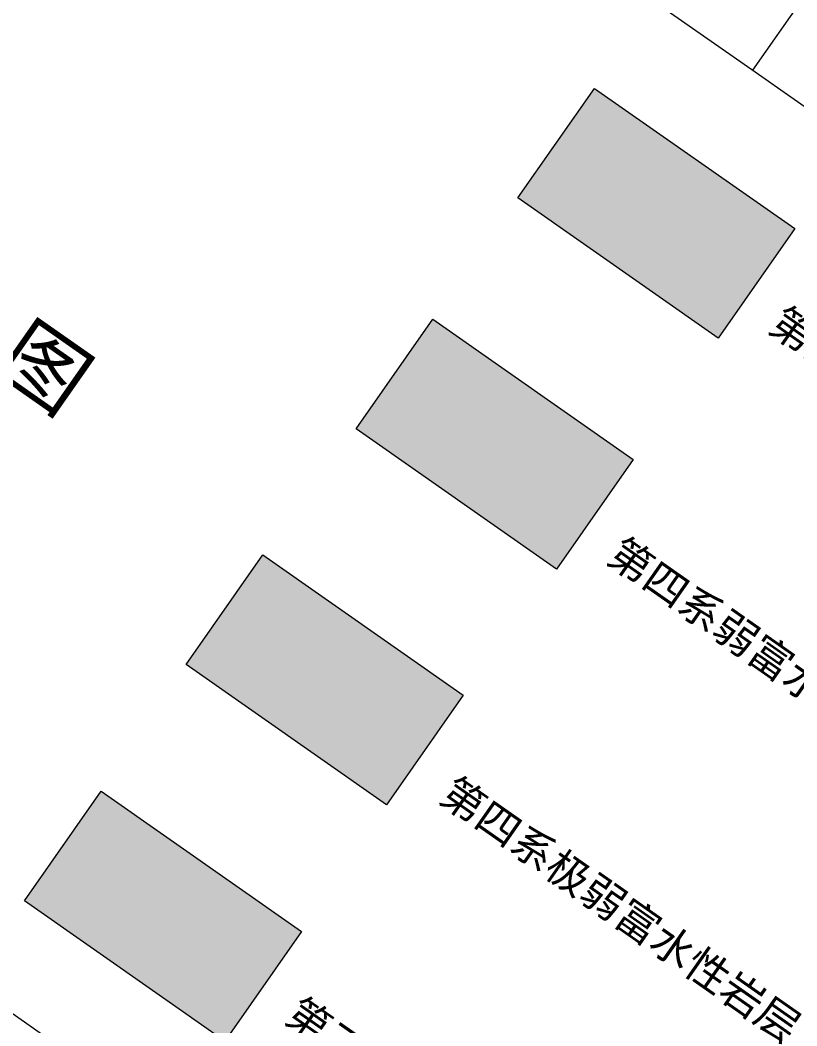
# Model space of a CAD drawing. Header units: inches. Extents: x 36473197 to 36486087, y 3899343 to 3911260.
# Drawn here: x 36473563.8 to 36473665.8, y 3905762.3 to 3905894.3 of the extents above; entities that cross this region are included whole.
import ezdxf

# ---------------------------------------------------------------- set-up
doc = ezdxf.new("R2010")
doc.units = ezdxf.units.IN
doc.header["$MEASUREMENT"] = 0
doc.layers.get('0').update_dxf_attribs({"lineweight": 0})
for name, color, linetype, lineweight in [('图例', 7, 'Continuous', 0), ('图例区', 7, 'Continuous', 0), ('图形修饰', 7, 'Continuous', 0)]:
    doc.layers.add(name, color=color, linetype=linetype, lineweight=lineweight)
doc.styles.add('宋体', font='SIMSUN.TTC')

msp = doc.modelspace()

# ---------------------------------------------------------------- hatches: boundary and pattern name
at = {"layer": '图例区', "true_color": 0xccffcc}
msp.add_hatch(color=254, dxfattribs=at).paths.add_polyline_path([(36473639.26, 3905885.38), (36473629.19, 3905871), (36473655.49, 3905852.58), (36473665.56, 3905866.96)], flags=17)
at = {"layer": '图例区', "true_color": 0xe5ffe5}
msp.add_hatch(color=7, dxfattribs=at).paths.add_polyline_path([(36473618.03, 3905855.06), (36473607.96, 3905840.68), (36473634.26, 3905822.26), (36473644.33, 3905836.64)], flags=17)
at = {"layer": '图例区', "true_color": 0xeffef1}
msp.add_hatch(color=7, dxfattribs=at).paths.add_polyline_path([(36473595.7, 3905824.13), (36473585.63, 3905809.75), (36473611.93, 3905791.33), (36473622, 3905805.71)], flags=17)
at = {"layer": '图例区', "true_color": 0xfff0e1}
msp.add_hatch(color=7, dxfattribs=at).paths.add_polyline_path([(36473574.49, 3905793.09), (36473564.42, 3905778.71), (36473590.72, 3905760.29), (36473600.79, 3905774.67)], flags=17)

# ---------------------------------------------------------------- linework, layer by layer
at = {"lineweight": 15}
for p, q in [((36473598.58, 3905930.79), (36473660.36, 3905887.53)), ((36473660.36, 3905887.53), (36473699.68, 3905860))]:
    msp.add_line(p, q, dxfattribs=at)
at = {"lineweight": 15, "flags": 128}
msp.add_lwpolyline([(36474624.2, 3907264.72), (36473660.02, 3905887.77)], dxfattribs=at)
at = {"layer": '图例', "lineweight": 0, "flags": 128}
for points in [[(36473639.26, 3905885.38), (36473665.56, 3905866.96), (36473655.49, 3905852.58), (36473629.19, 3905871), (36473639.26, 3905885.38)], [(36473618.03, 3905855.06), (36473644.33, 3905836.64), (36473634.26, 3905822.26), (36473607.96, 3905840.68), (36473618.03, 3905855.06)], [(36473595.7, 3905824.13), (36473622, 3905805.71), (36473611.93, 3905791.33), (36473585.63, 3905809.75), (36473595.7, 3905824.13)], [(36473574.49, 3905793.09), (36473600.79, 3905774.67), (36473590.72, 3905760.29), (36473564.42, 3905778.71), (36473574.49, 3905793.09)]]:
    msp.add_lwpolyline(points, dxfattribs=at)
at = {"layer": '图形修饰'}
msp.add_line((36473496.13, 3905810.64), (36474004.92, 3905454.37), dxfattribs=at)

# ---------------------------------------------------------------- texts
at = {"layer": '图例', "style": '宋体'}
for s, height, p in [('第四系强富水性岩层', 4.102, (36473661.87, 3905853.69)), ('图', 8.2, (36473560.22, 3905848.62)), ('第四系弱富水性岩层', 4.102, (36473640.64, 3905823.37)), ('第四系极弱富水性岩层', 4.102, (36473618.63, 3905791.94)), ('第三系红土相对隔水层', 4.102, (36473598.36, 3905762.99))]:
    msp.add_text(s, height=height, rotation=324.9991, dxfattribs=at).set_placement(p)

doc.saveas('drawing.dxf')
